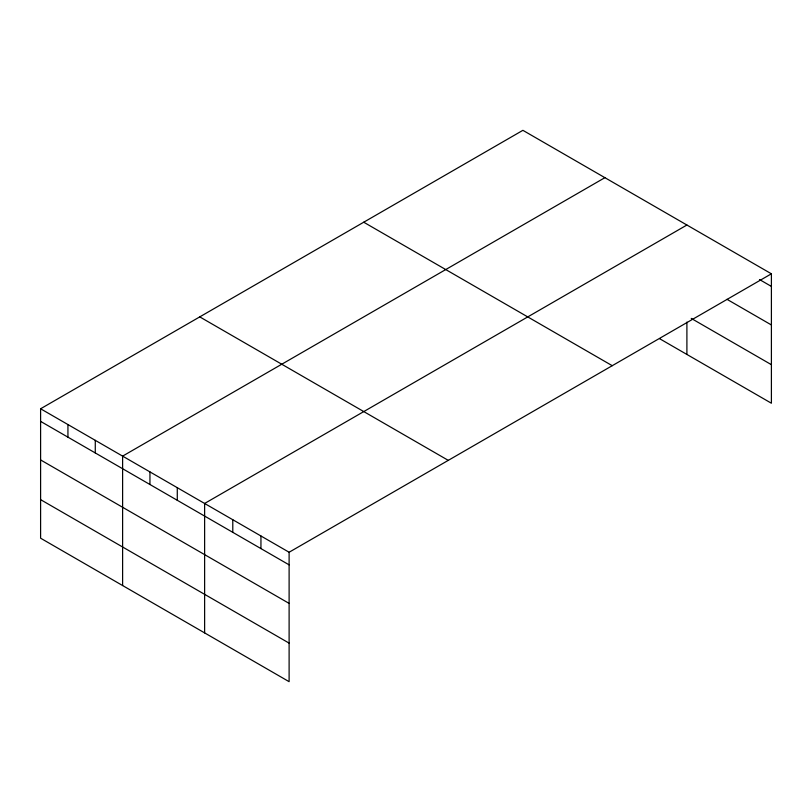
<?xml version="1.0" encoding="UTF-8"?>
<svg xmlns="http://www.w3.org/2000/svg" width="812" height="812" viewBox="0 0 812 812"><rect width="100%" height="100%" fill="white"/><g stroke="black" fill="none" stroke-linecap="round" stroke-linejoin="round"><path stroke-width="1.22" d="M659.567 338.665L771.4 403.229L771.4 273.806L522.887 130.326L40.6 408.771L40.6 538.194L289.113 681.674L289.113 552.251L40.6 408.771M604.889 177.676L122.612 456.121L122.612 585.543M686.901 225.025L204.624 503.46L204.624 632.893M289.113 552.251L771.4 273.806M759.484 279.531L771.4 286.413M726.984 299.313L771.4 324.962M691.235 318.395L771.4 364.679M363.725 222.214L612.248 365.694M199.752 316.883L448.275 460.363M40.6 421.377L289.113 564.858M40.6 459.927L289.113 603.407M40.6 499.644L289.113 643.124M686.901 322.11L686.901 354.448M260.946 535.991L260.946 548.587M232.79 519.721L232.79 532.327M177.28 487.677L177.28 500.283M149.946 471.904L149.946 484.5M95.278 440.337L95.278 452.944M67.934 424.554L67.934 437.16"/></g></svg>
